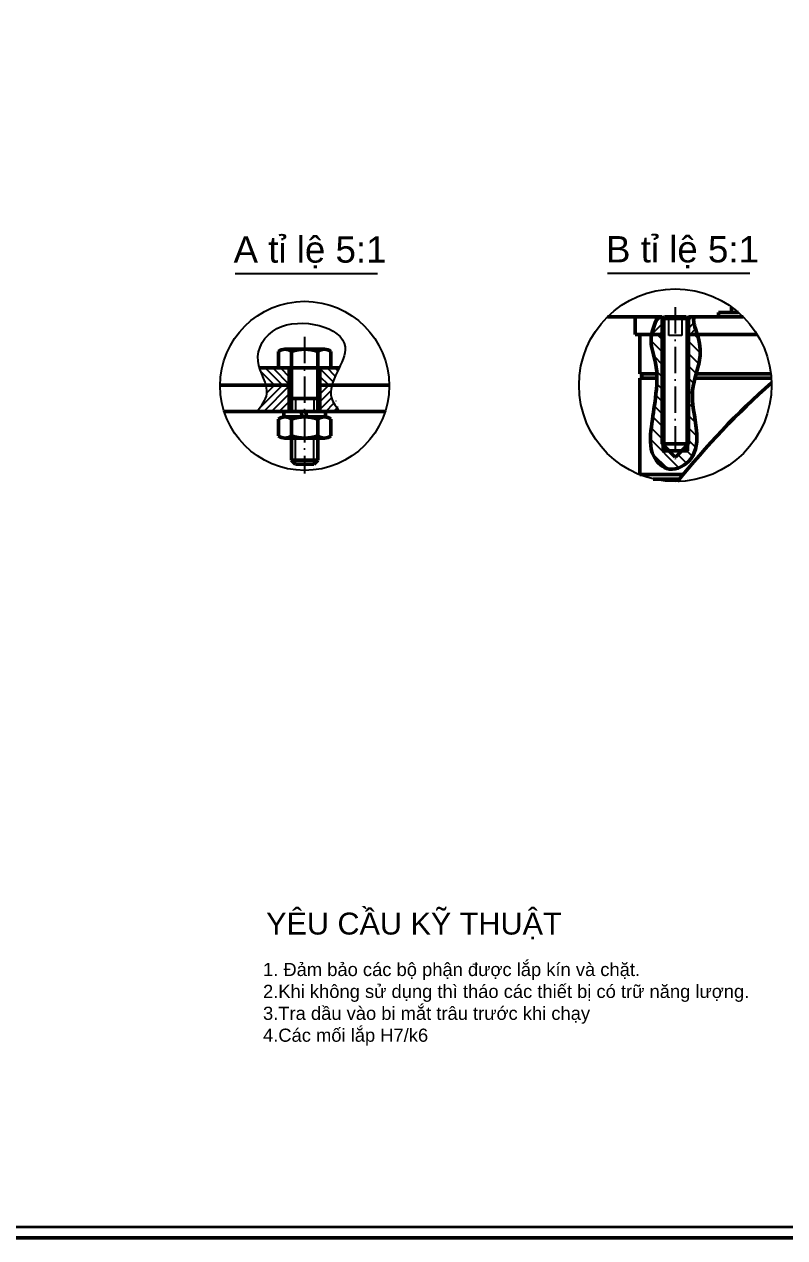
# Model space of a CAD drawing. Header units: inches. Extents: x -2446 to 6128, y -345 to 2058.
# Drawn here: x 705 to 1052, y 730 to 1284 of the extents above; entities that cross this region are included whole.
import ezdxf

# ---------------------------------------------------------------- set-up
doc = ezdxf.new("R2010")
doc.units = ezdxf.units.IN
doc.header["$MEASUREMENT"] = 0
doc.linetypes.add('ACAD_ISO02W100', pattern=[15, 12, -3])
doc.linetypes.add('ACAD_ISO10W100', pattern=[18, 12, -3, 0, -3])
doc.layers.get('0').update_dxf_attribs({"color": 1, "lineweight": 50})
for name, color, linetype, lineweight in [('1_NETDAM', 7, 'Continuous', 50), ('9_DUONGCHUTHICH', 152, 'Continuous', 25), ('KHUNG MANH', 2, 'Continuous', 35), ('Net Dam', 3, 'Continuous', 50), ('Net Dam 2', 60, 'Continuous', 50), ('Net Dam BL', 30, 'Continuous', 50), ('Net Duong Tam', 190, 'ACAD_ISO10W100', 25), ('Net Dut', 4, 'ACAD_ISO02W100', 25), ('Net Nhat', 2, 'Continuous', 25), ('Net Vat Lieu', 210, 'Continuous', 25), ('vua', 41, 'Continuous', 25)]:
    doc.layers.add(name, color=color, linetype=linetype, lineweight=lineweight)
doc.styles.add('khai', font='times.ttf', dxfattribs={"height": 3.5})
doc.styles.get("Standard").update_dxf_attribs({"font": 'arial.ttf'})

msp = doc.modelspace()

# ---------------------------------------------------------------- hatches: boundary and pattern name
at = {"layer": 'Net Vat Lieu'}
h = msp.add_hatch(dxfattribs=at)
h.set_pattern_fill('ANSI31', color=256, scale=20)
h.set_pattern_definition([(45, (6337.176965285879, -1222.515122501303), (-1.767766952966369, 1.767766952966369), [])])
edge = h.paths.add_edge_path()
edge.add_line((996.1214216052149, 1149.849562728617), (996.1214216052158, 1150.489562728617))
edge.add_line((996.1214216052158, 1150.489562728617), (993.9988535392267, 1150.489562728617))
edge.add_spline(control_points=[(993.9988535392267, 1150.489562728617), (992.9105097938673, 1147.825410200408), (991.8221660485078, 1145.161257672198), (991.3322224892672, 1142.485562728617)], knot_values=[0, 0, 0, 0, 2.074180050966493, 2.074180050966493, 2.074180050966493, 2.074180050966493], degree=3, periodic=0)
edge.add_line((991.3322224892672, 1142.485562728616), (996.1214216052149, 1142.485562728616))
edge.add_line((996.1214216052149, 1142.485562728616), (996.1214216052149, 1149.849562728617))
edge = h.paths.add_edge_path()
edge.add_spline(control_points=[(1012.177695894331, 1142.485562728617), (1012.016393673185, 1143.037868382916), (1011.156261763302, 1145.793349203517), (1010.010870218036, 1148.722538468009), (1010.757160801842, 1150.489562728617)], knot_values=[35.52065595183682, 35.52065595183682, 35.52065595183682, 35.52065595183682, 35.92663830476839, 37.52453683091163, 37.52453683091163, 37.52453683091163, 37.52453683091163], degree=3, periodic=0)
edge.add_line((1010.757160801842, 1150.489562728617), (1008.120616071211, 1150.489562728617))
edge.add_line((1008.120616071211, 1150.489562728617), (1008.121421605215, 1149.849562728617))
edge.add_line((1008.121421605215, 1149.849562728617), (1008.121421605215, 1142.485562728616))
edge.add_line((1008.121421605215, 1142.485562728616), (1012.177695894331, 1142.485562728616))
h = msp.add_hatch(dxfattribs=at)
h.set_pattern_fill('ANSI31', color=256, scale=32, angle=90)
h.set_pattern_definition([(135, (-612.4031617326355, -3389.000862040681), (-2.82842712474619, -2.82842712474619), [])])
edge = h.paths.add_edge_path()
edge.add_line((996.1214216052149, 1142.485562728616), (991.3322224892663, 1142.485562728616))
edge.add_spline(control_points=[(991.3322224892663, 1142.485562728617), (991.3002187604225, 1142.31078297322), (991.2707683253075, 1142.135953967877), (991.2440379682757, 1141.96107249552)], knot_values=[2.074180050966765, 2.074180050966765, 2.074180050966765, 2.074180050966765, 2.209668097848691, 2.209668097848691, 2.209668097848691, 2.209668097848691], degree=3, periodic=0)
edge.add_spline(control_points=[(991.2440379682757, 1141.96107249552), (991.1863973101636, 1141.583962562196), (991.1414048808592, 1141.206608659845), (991.1107330328505, 1140.828978530813)], knot_values=[2.209668097848691, 2.209668097848691, 2.209668097848691, 2.209668097848691, 2.501831056206613, 2.501831056206613, 2.501831056206613, 2.501831056206613], degree=3, periodic=0)
edge.add_spline(control_points=[(991.1107330328505, 1140.828978530813), (991.0809044873213, 1140.461731096159), (991.0646198784707, 1140.094222415358), (991.0634173758945, 1139.72642281898)], knot_values=[2.501831056206613, 2.501831056206613, 2.501831056206613, 2.501831056206613, 2.785961184363609, 2.785961184363609, 2.785961184363609, 2.785961184363609], degree=3, periodic=0)
edge.add_spline(control_points=[(991.0634173758945, 1139.72642281898), (991.0632110297674, 1139.663309422136), (991.0646128651506, 1139.291135034364), (991.0817237262054, 1138.918657638497), (991.1052652117369, 1138.60912258897)], knot_values=[2.785961184363609, 2.785961184363609, 2.785961184363609, 2.785961184363609, 2.834717131107748, 3.073431880115677, 3.073431880115677, 3.073431880115677, 3.073431880115677], degree=3, periodic=0)
edge.add_spline(control_points=[(991.1052652117369, 1138.60912258897), (991.1455174013845, 1138.079866969148), (991.2130541988972, 1137.549935985192), (991.3003792994487, 1137.019219333705)], knot_values=[3.073431880115677, 3.073431880115677, 3.073431880115677, 3.073431880115677, 3.481596069080434, 3.481596069080434, 3.481596069080434, 3.481596069080434], degree=3, periodic=0)
edge.add_spline(control_points=[(991.3003792994487, 1137.019219333705), (991.396961430155, 1136.432243256052), (991.5177496109782, 1135.844306110257), (991.6526019190906, 1135.255258664328)], knot_values=[3.481596069080434, 3.481596069080434, 3.481596069080434, 3.481596069080434, 3.933028323948781, 3.933028323948781, 3.933028323948781, 3.933028323948781], degree=3, periodic=0)
edge.add_spline(control_points=[(991.6526019190906, 1135.255258664328), (991.7804873827463, 1134.69664304408), (991.9210213277538, 1134.137028882631), (992.0655539017243, 1133.576288902863)], knot_values=[3.933028323948781, 3.933028323948781, 3.933028323948781, 3.933028323948781, 4.361138335792197, 4.361138335792197, 4.361138335792197, 4.361138335792197], degree=3, periodic=0)
edge.add_spline(control_points=[(992.0655539017243, 1133.576288902863), (992.3225984777973, 1132.579038480851), (992.5922903160517, 1131.578227208461), (992.8259733700152, 1130.573139142678)], knot_values=[4.361138335792197, 4.361138335792197, 4.361138335792197, 4.361138335792197, 5.122512422503687, 5.122512422503687, 5.122512422503687, 5.122512422503687], degree=3, periodic=0)
edge.add_spline(control_points=[(992.8259733700152, 1130.573139142678), (992.9089106349938, 1130.216419843501), (993.067481940755, 1129.493845754052), (993.1986002739404, 1128.768936973591), (993.258274718466, 1128.401931602233)], knot_values=[5.122512422503687, 5.122512422503687, 5.122512422503687, 5.122512422503687, 5.39273434620258, 5.66905119807497, 5.66905119807497, 5.66905119807497, 5.66905119807497], degree=3, periodic=0)
edge.add_spline(control_points=[(993.258274718466, 1128.401931602233), (993.3858916830322, 1127.617071150745), (993.4832517540635, 1126.82988311903), (993.5542802619966, 1126.041226484798)], knot_values=[5.66905119807497, 5.66905119807497, 5.66905119807497, 5.66905119807497, 6.259969440803451, 6.259969440803451, 6.259969440803451, 6.259969440803451], degree=3, periodic=0)
edge.add_spline(control_points=[(993.5542802619966, 1126.041226484798), (993.6009329094895, 1125.523224332975), (993.6362259358693, 1125.004588615719), (993.6612716029576, 1124.485562728621)], knot_values=[6.259969440803451, 6.259969440803451, 6.259969440803451, 6.259969440803451, 6.648093889390701, 6.648093889390701, 6.648093889390701, 6.648093889390701], degree=3, periodic=0)
edge.add_spline(control_points=[(993.6612716029576, 1124.485562728621), (993.6837096509944, 1124.020575002571), (993.6979230589195, 1123.555274122034), (993.704711595502, 1123.089835099931)], knot_values=[6.648093889390701, 6.648093889390701, 6.648093889390701, 6.648093889390701, 6.99580892492026, 6.99580892492026, 6.99580892492026, 6.99580892492026], degree=3, periodic=0)
edge.add_spline(control_points=[(993.704711595502, 1123.089835099931), (993.7076491049556, 1122.888432115537), (993.7091963572084, 1122.687003265065), (993.7094181520761, 1122.485562728618)], knot_values=[6.99580892492026, 6.99580892492026, 6.99580892492026, 6.99580892492026, 7.146270838401671, 7.146270838401671, 7.146270838401671, 7.146270838401671], degree=3, periodic=0)
edge.add_spline(control_points=[(993.7094181520761, 1122.485562728618), (993.710526509707, 1121.478920159423), (993.6785352773131, 1120.471985765729), (993.6215309259969, 1119.466529105172)], knot_values=[7.146270838401671, 7.146270838401671, 7.146270838401671, 7.146270838401671, 7.898162040762547, 7.898162040762547, 7.898162040762547, 7.898162040762547], degree=3, periodic=0)
edge.add_spline(control_points=[(993.6215309259969, 1119.466529105172), (993.5551683553795, 1118.296009888697), (993.4549058991342, 1117.127493420638), (993.3335022041056, 1115.963771668053)], knot_values=[7.898162040762547, 7.898162040762547, 7.898162040762547, 7.898162040762547, 8.77348878092588, 8.77348878092588, 8.77348878092588, 8.77348878092588], degree=3, periodic=0)
edge.add_spline(control_points=[(993.3335022041056, 1115.963771668053), (993.2505212182468, 1115.168352893761), (993.0650355877715, 1113.583962483523), (992.8563964852592, 1112.012067434651), (992.7483271447909, 1111.228568603971)], knot_values=[8.77348878092588, 8.77348878092588, 8.77348878092588, 8.77348878092588, 9.371785857713569, 9.968599179942284, 9.968599179942284, 9.968599179942284, 9.968599179942284], degree=3, periodic=0)
edge.add_spline(control_points=[(992.7483271447909, 1111.228568603971), (992.6507173806995, 1110.520901325746), (992.5499428961712, 1109.814435652463), (992.4473997790792, 1109.107960836903)], knot_values=[9.968599179942284, 9.968599179942284, 9.968599179942284, 9.968599179942284, 10.50764945393366, 10.50764945393366, 10.50764945393366, 10.50764945393366], degree=3, periodic=0)
edge.add_spline(control_points=[(992.4473997790792, 1109.107960836903), (992.0944227858608, 1106.67611203758), (991.7204893585431, 1104.244154911918), (991.3825414565008, 1101.762706953114)], knot_values=[10.50764945393366, 10.50764945393366, 10.50764945393366, 10.50764945393366, 12.36318447472789, 12.36318447472789, 12.36318447472789, 12.36318447472789], degree=3, periodic=0)
edge.add_spline(control_points=[(991.3825414565008, 1101.762706953114), (991.3123977613213, 1101.24766327871), (991.2150899406452, 1100.513988870964), (991.1219266461112, 1099.775135087104), (991.0950627613593, 1099.556745775185)], knot_values=[12.36318447472789, 12.36318447472789, 12.36318447472789, 12.36318447472789, 12.74831508836915, 12.90953738287422, 12.90953738287422, 12.90953738287422, 12.90953738287422], degree=3, periodic=0)
edge.add_spline(control_points=[(991.0950627613593, 1099.556745775185), (990.9995518841206, 1098.780292371143), (990.9119730383381, 1097.999259512842), (990.8443082354015, 1097.217634615518)], knot_values=[12.90953738287422, 12.90953738287422, 12.90953738287422, 12.90953738287422, 13.48274125569995, 13.48274125569995, 13.48274125569995, 13.48274125569995], degree=3, periodic=0)
edge.add_spline(control_points=[(990.8443082354015, 1097.217634615518), (990.7670945532864, 1096.325706556374), (990.7158120536369, 1095.433007570299), (990.7082650016255, 1094.545462622304)], knot_values=[13.48274125569995, 13.48274125569995, 13.48274125569995, 13.48274125569995, 14.13683584702318, 14.13683584702318, 14.13683584702318, 14.13683584702318], degree=3, periodic=0)
edge.add_spline(control_points=[(990.7082650016255, 1094.545462622304), (990.7041994394576, 1094.067346245633), (990.7128255861944, 1093.590725533337), (990.7369267022568, 1093.116526708456)], knot_values=[14.13683584702318, 14.13683584702318, 14.13683584702318, 14.13683584702318, 14.48919359150725, 14.48919359150725, 14.48919359150725, 14.48919359150725], degree=3, periodic=0)
edge.add_spline(control_points=[(990.7369267022568, 1093.116526708456), (990.7571070128124, 1092.719471255639), (990.78813685972, 1092.324113793623), (990.8316501446525, 1091.930998057864)], knot_values=[14.48919359150725, 14.48919359150725, 14.48919359150725, 14.48919359150725, 14.78422925260384, 14.78422925260384, 14.78422925260384, 14.78422925260384], degree=3, periodic=0)
edge.add_spline(control_points=[(990.8316501446525, 1091.930998057864), (990.866672657804, 1091.614591216887), (990.9097821269988, 1091.29963659938), (990.9618304789319, 1090.98641771246)], knot_values=[14.78422925260384, 14.78422925260384, 14.78422925260384, 14.78422925260384, 15.02169443909094, 15.02169443909094, 15.02169443909094, 15.02169443909094], degree=3, periodic=0)
edge.add_spline(control_points=[(990.9618304789319, 1090.98641771246), (991.0272868041375, 1090.592511727708), (991.1068806259891, 1090.201350927792), (991.2023064232826, 1089.813499207234)], knot_values=[15.02169443909094, 15.02169443909094, 15.02169443909094, 15.02169443909094, 15.32033210761514, 15.32033210761514, 15.32033210761514, 15.32033210761514], degree=3, periodic=0)
edge.add_spline(control_points=[(991.2023064232826, 1089.813499207234), (991.277433859168, 1089.508148808332), (991.3623742690097, 1089.204849442776), (991.4579545174975, 1088.90387627746)], knot_values=[15.32033210761514, 15.32033210761514, 15.32033210761514, 15.32033210761514, 15.55544549342076, 15.55544549342076, 15.55544549342076, 15.55544549342076], degree=3, periodic=0)
edge.add_spline(control_points=[(991.4579545174975, 1088.90387627746), (991.5632830801605, 1088.572206592513), (991.6815324916997, 1088.243361807713), (991.8138092955187, 1087.917710162405)], knot_values=[15.55544549342076, 15.55544549342076, 15.55544549342076, 15.55544549342076, 15.81453830162758, 15.81453830162758, 15.81453830162758, 15.81453830162758], degree=3, periodic=0)
edge.add_spline(control_points=[(991.8138092955187, 1087.917710162405), (991.9533600043078, 1087.57415092444), (992.1096410298378, 1087.231696314613), (992.2830784494472, 1086.893285712579), (992.2843198084065, 1086.8908654959)], knot_values=[15.81453830162758, 15.81453830162758, 15.81453830162758, 15.81453830162758, 16.087878630266, 16.08984773447879, 16.08984773447879, 16.08984773447879, 16.08984773447879], degree=3, periodic=0)
edge.add_spline(control_points=[(992.2843198084065, 1086.8908654959), (992.4370178390636, 1086.593157634602), (992.6029875946006, 1086.298596850443), (992.7812289777357, 1086.009252776194)], knot_values=[16.08984773447879, 16.08984773447879, 16.08984773447879, 16.08984773447879, 16.3320648090024, 16.3320648090024, 16.3320648090024, 16.3320648090024], degree=3, periodic=0)
edge.add_spline(control_points=[(992.7812289777357, 1086.009252776194), (992.9964339856151, 1085.659904646799), (993.2295281484867, 1085.318161256988), (993.4787512188504, 1084.987665318305)], knot_values=[16.3320648090024, 16.3320648090024, 16.3320648090024, 16.3320648090024, 16.62451276084604, 16.62451276084604, 16.62451276084604, 16.62451276084604], degree=3, periodic=0)
edge.add_spline(control_points=[(993.4787512188504, 1084.987665318305), (993.6852965080143, 1084.713764595057), (993.9029197383634, 1084.447589044896), (994.1306189394982, 1084.191212176885)], knot_values=[16.62451276084604, 16.62451276084604, 16.62451276084604, 16.62451276084604, 16.86688096010895, 16.86688096010895, 16.86688096010895, 16.86688096010895], degree=3, periodic=0)
edge.add_spline(control_points=[(994.1306189394982, 1084.191212176885), (994.3360780618868, 1083.959876423223), (994.549740978212, 1083.736518696784), (994.7708715717963, 1083.522662340574)], knot_values=[16.86688096010895, 16.86688096010895, 16.86688096010895, 16.86688096010895, 17.08557631462721, 17.08557631462721, 17.08557631462721, 17.08557631462721], degree=3, periodic=0)
edge.add_spline(control_points=[(994.7708715717963, 1083.522662340574), (994.954625212109, 1083.344953397996), (995.1435354089126, 1083.17380531104), (995.3371797776654, 1083.010092175567)], knot_values=[17.08557631462721, 17.08557631462721, 17.08557631462721, 17.08557631462721, 17.26730633606323, 17.26730633606323, 17.26730633606323, 17.26730633606323], degree=3, periodic=0)
edge.add_spline(control_points=[(995.3371797776654, 1083.010092175567), (995.4922611378652, 1082.878981439452), (995.6503788596392, 1082.752639267138), (995.811315986718, 1082.631514634755)], knot_values=[17.26730633606323, 17.26730633606323, 17.26730633606323, 17.26730633606323, 17.41284601323102, 17.41284601323102, 17.41284601323102, 17.41284601323102], degree=3, periodic=0)
edge.add_spline(control_points=[(995.811315986718, 1082.631514634755), (995.9454429625275, 1082.530567880375), (996.0815282296116, 1082.43324510404), (996.2194461988929, 1082.339806203736)], knot_values=[17.41284601323102, 17.41284601323102, 17.41284601323102, 17.41284601323102, 17.53414056541645, 17.53414056541645, 17.53414056541645, 17.53414056541645], degree=3, periodic=0)
edge.add_spline(control_points=[(996.2194461988929, 1082.339806203736), (996.3855997475412, 1082.227237805664), (996.5544132214573, 1082.120306340865), (996.725667027803, 1082.019466241665)], knot_values=[17.53414056541645, 17.53414056541645, 17.53414056541645, 17.53414056541645, 17.68026742895963, 17.68026742895963, 17.68026742895963, 17.68026742895963], degree=3, periodic=0)
edge.add_spline(control_points=[(996.725667027803, 1082.019466241665), (996.8671470002428, 1081.936157994333), (997.0102925256879, 1081.857007169227), (997.15497978654, 1081.782269998374)], knot_values=[17.68026742895963, 17.68026742895963, 17.68026742895963, 17.68026742895963, 17.80098897709925, 17.80098897709925, 17.80098897709925, 17.80098897709925], degree=3, periodic=0)
edge.add_spline(control_points=[(997.15497978654, 1081.782269998374), (997.3310072261402, 1081.691344282104), (997.5093166361085, 1081.606951352315), (997.6896850535459, 1081.529552615444)], knot_values=[17.80098897709925, 17.80098897709925, 17.80098897709925, 17.80098897709925, 17.94785957854899, 17.94785957854899, 17.94785957854899, 17.94785957854899], degree=3, periodic=0)
edge.add_spline(control_points=[(997.6896850535459, 1081.529552615444), (997.8371247075165, 1081.466284094578), (997.9859401939057, 1081.407689105744), (998.1360097276502, 1081.354019674782)], knot_values=[17.94785957854899, 17.94785957854899, 17.94785957854899, 17.94785957854899, 18.06791690878441, 18.06791690878441, 18.06791690878441, 18.06791690878441], degree=3, periodic=0)
edge.add_spline(control_points=[(998.1360097276502, 1081.354019674782), (998.3206447981675, 1081.287988556252), (998.5071781355318, 1081.229413315033), (998.695382931407, 1081.178763315435)], knot_values=[18.06791690878441, 18.06791690878441, 18.06791690878441, 18.06791690878441, 18.21562706074568, 18.21562706074568, 18.21562706074568, 18.21562706074568], degree=3, periodic=0)
edge.add_spline(control_points=[(998.695382931407, 1081.178763315435), (998.8474440168084, 1081.137840373603), (999.0005962168943, 1081.102090965822), (999.1547199068664, 1081.071762647412)], knot_values=[18.21562706074568, 18.21562706074568, 18.21562706074568, 18.21562706074568, 18.33497027900797, 18.33497027900797, 18.33497027900797, 18.33497027900797], degree=3, periodic=0)
edge.add_spline(control_points=[(999.1547199068664, 1081.071762647412), (999.2065443002502, 1081.061564690796), (999.3786868571369, 1081.029793939147), (999.551986251462, 1081.004860779212), (999.673479176824, 1080.990699963135)], knot_values=[18.33497027900797, 18.33497027900797, 18.33497027900797, 18.33497027900797, 18.37509967048625, 18.46798419595023, 18.46798419595023, 18.46798419595023, 18.46798419595023], degree=3, periodic=0)
edge.add_spline(control_points=[(999.673479176824, 1080.990699963135), (999.8489352343695, 1080.970249381728), (1000.02538566504, 1080.956577433151), (1000.202567417006, 1080.949430955045)], knot_values=[18.46798419595023, 18.46798419595023, 18.46798419595023, 18.46798419595023, 18.6021249502077, 18.6021249502077, 18.6021249502077, 18.6021249502077], degree=3, periodic=0)
edge.add_spline(control_points=[(1000.202567417006, 1080.949430955045), (1000.360421301469, 1080.943064050344), (1000.518855657273, 1080.941876604556), (1000.677684468478, 1080.945689595029)], knot_values=[18.6021249502077, 18.6021249502077, 18.6021249502077, 18.6021249502077, 18.72163296324653, 18.72163296324653, 18.72163296324653, 18.72163296324653], degree=3, periodic=0)
edge.add_spline(control_points=[(1000.677684468478, 1080.945689595029), (1000.873784881708, 1080.950397361848), (1001.070486602067, 1080.962727785051), (1001.267439524935, 1080.982343922245)], knot_values=[18.72163296324653, 18.72163296324653, 18.72163296324653, 18.72163296324653, 18.86918535354302, 18.86918535354302, 18.86918535354302, 18.86918535354302], degree=3, periodic=0)
edge.add_spline(control_points=[(1001.267439524935, 1080.982343922245), (1001.427831434444, 1080.99831865192), (1001.588389939745, 1081.019125217465), (1001.748925955471, 1081.0445816422)], knot_values=[18.86918535354302, 18.86918535354302, 18.86918535354302, 18.86918535354302, 18.98934711244282, 18.98934711244282, 18.98934711244282, 18.98934711244282], degree=3, periodic=0)
edge.add_spline(control_points=[(1001.748925955471, 1081.0445816422), (1001.945061324886, 1081.075683107169), (1002.141163124547, 1081.11372532653), (1002.336886521923, 1081.158376431771)], knot_values=[18.98934711244282, 18.98934711244282, 18.98934711244282, 18.98934711244282, 19.13615510979205, 19.13615510979205, 19.13615510979205, 19.13615510979205], degree=3, periodic=0)
edge.add_spline(control_points=[(1002.336886521923, 1081.158376431771), (1002.577168480228, 1081.213192846935), (1002.816880129059, 1081.277969852628), (1003.055383434909, 1081.352093402293)], knot_values=[19.13615510979205, 19.13615510979205, 19.13615510979205, 19.13615510979205, 19.31638554504378, 19.31638554504378, 19.31638554504378, 19.31638554504378], degree=3, periodic=0)
edge.add_spline(control_points=[(1003.055383434909, 1081.352093402293), (1003.250658839474, 1081.412782314326), (1003.445124222606, 1081.479736749521), (1003.63842939497, 1081.552619683954)], knot_values=[19.31638554504378, 19.31638554504378, 19.31638554504378, 19.31638554504378, 19.46394983574933, 19.46394983574933, 19.46394983574933, 19.46394983574933], degree=3, periodic=0)
edge.add_spline(control_points=[(1003.63842939497, 1081.552619683954), (1004.146254017154, 1081.744087652397), (1004.646071498815, 1081.976470881933), (1005.131532716761, 1082.243658945453)], knot_values=[19.46394983574933, 19.46394983574933, 19.46394983574933, 19.46394983574933, 19.85161033783836, 19.85161033783836, 19.85161033783836, 19.85161033783836], degree=3, periodic=0)
edge.add_spline(control_points=[(1005.131532716761, 1082.243658945453), (1005.405931987561, 1082.394682769986), (1005.675744580375, 1082.556826379514), (1005.939823929388, 1082.728986313509)], knot_values=[19.85161033783836, 19.85161033783836, 19.85161033783836, 19.85161033783836, 20.07072930174092, 20.07072930174092, 20.07072930174092, 20.07072930174092], degree=3, periodic=0)
edge.add_spline(control_points=[(1005.939823929388, 1082.728986313509), (1006.231500044237, 1082.919137269531), (1006.516182036149, 1083.121507382304), (1006.792325012618, 1083.334609839749)], knot_values=[20.07072930174092, 20.07072930174092, 20.07072930174092, 20.07072930174092, 20.31274659055907, 20.31274659055907, 20.31274659055907, 20.31274659055907], degree=3, periodic=0)
edge.add_spline(control_points=[(1006.792325012618, 1083.334609839749), (1007.126864543487, 1083.592777536253), (1007.448871661811, 1083.866696717449), (1007.755599494513, 1084.153723779303)], knot_values=[20.31274659055907, 20.31274659055907, 20.31274659055907, 20.31274659055907, 20.60594380056601, 20.60594380056601, 20.60594380056601, 20.60594380056601], degree=3, periodic=0)
edge.add_spline(control_points=[(1007.755599494513, 1084.153723779303), (1008.008107429288, 1084.390013424016), (1008.250260444319, 1084.635186406312), (1008.480526026759, 1084.887767828357)], knot_values=[20.60594380056601, 20.60594380056601, 20.60594380056601, 20.60594380056601, 20.84731290400912, 20.84731290400912, 20.84731290400912, 20.84731290400912], degree=3, periodic=0)
edge.add_spline(control_points=[(1008.480526026759, 1084.887767828357), (1008.720045198692, 1085.150499637482), (1008.954980968599, 1085.431136358462), (1009.174244849703, 1085.718601748418), (1009.181951843164, 1085.728739896228)], knot_values=[20.84731290400912, 20.84731290400912, 20.84731290400912, 20.84731290400912, 21.09838180963452, 21.10755211050325, 21.10755211050325, 21.10755211050325, 21.10755211050325], degree=3, periodic=0)
edge.add_spline(control_points=[(1009.181951843164, 1085.728739896228), (1009.350522221494, 1085.950485434283), (1009.509801948414, 1086.176274209175), (1009.660207622043, 1086.405816360913)], knot_values=[21.10755211050325, 21.10755211050325, 21.10755211050325, 21.10755211050325, 21.30812852134681, 21.30812852134681, 21.30812852134681, 21.30812852134681], degree=3, periodic=0)
edge.add_spline(control_points=[(1009.660207622043, 1086.405816360913), (1009.769734489569, 1086.57297117787), (1009.874555541244, 1086.742116370553), (1009.974831651361, 1086.913140006096)], knot_values=[21.30812852134681, 21.30812852134681, 21.30812852134681, 21.30812852134681, 21.45419020538445, 21.45419020538445, 21.45419020538445, 21.45419020538445], degree=3, periodic=0)
edge.add_spline(control_points=[(1009.974831651361, 1086.913140006096), (1010.139381430829, 1087.193784134391), (1010.291692716978, 1087.47948648183), (1010.432476373161, 1087.769752445016)], knot_values=[21.45419020538445, 21.45419020538445, 21.45419020538445, 21.45419020538445, 21.69387259702505, 21.69387259702505, 21.69387259702505, 21.69387259702505], degree=3, periodic=0)
edge.add_spline(control_points=[(1010.432476373161, 1087.769752445016), (1010.562686787947, 1088.038218632704), (1010.683036065733, 1088.310588696577), (1010.794086634055, 1088.586471311678)], knot_values=[21.69387259702505, 21.69387259702505, 21.69387259702505, 21.69387259702505, 21.9155541790942, 21.9155541790942, 21.9155541790942, 21.9155541790942], degree=3, periodic=0)
edge.add_spline(control_points=[(1010.794086634055, 1088.586471311678), (1010.913627120042, 1088.883445405398), (1011.022392758291, 1089.184489655821), (1011.121085083685, 1089.4891159501)], knot_values=[21.9155541790942, 21.9155541790942, 21.9155541790942, 21.9155541790942, 22.15418352116143, 22.15418352116143, 22.15418352116143, 22.15418352116143], degree=3, periodic=0)
edge.add_spline(control_points=[(1011.121085083685, 1089.4891159501), (1011.242892838814, 1089.86509093003), (1011.349355998696, 1090.246522408125), (1011.4417935, 1090.632492696683)], knot_values=[22.15418352116143, 22.15418352116143, 22.15418352116143, 22.15418352116143, 22.44870393446663, 22.44870393446663, 22.44870393446663, 22.44870393446663], degree=3, periodic=0)
edge.add_spline(control_points=[(1011.4417935, 1090.632492696683), (1011.517507911634, 1090.948636176265), (1011.583812445728, 1091.267824764238), (1011.641431896976, 1091.589554164078)], knot_values=[22.44870393446663, 22.44870393446663, 22.44870393446663, 22.44870393446663, 22.68994195467289, 22.68994195467289, 22.68994195467289, 22.68994195467289], degree=3, periodic=0)
edge.add_spline(control_points=[(1011.641431896976, 1091.589554164078), (1011.710880207763, 1091.977332299155), (1011.767711431389, 1092.368801549832), (1011.813194658706, 1092.763078910054)], knot_values=[22.68994195467289, 22.68994195467289, 22.68994195467289, 22.68994195467289, 22.98070440793832, 22.98070440793832, 22.98070440793832, 22.98070440793832], degree=3, periodic=0)
edge.add_spline(control_points=[(1011.813194658706, 1092.763078910054), (1011.869603812106, 1093.252069102862), (1011.908558128264, 1093.745378568758), (1011.93247856732, 1094.241322855865)], knot_values=[22.98070440793832, 22.98070440793832, 22.98070440793832, 22.98070440793832, 23.34131346751951, 23.34131346751951, 23.34131346751951, 23.34131346751951], degree=3, periodic=0)
edge.add_spline(control_points=[(1011.93247856732, 1094.241322855865), (1011.961224110092, 1094.83730638631), (1011.96825895773, 1095.437094909948), (1011.957784488052, 1096.037765198659)], knot_values=[23.34131346751951, 23.34131346751951, 23.34131346751951, 23.34131346751951, 23.77466266827922, 23.77466266827922, 23.77466266827922, 23.77466266827922], degree=3, periodic=0)
edge.add_spline(control_points=[(1011.957784488052, 1096.037765198659), (1011.94261921234, 1096.907435055003), (1011.886174533177, 1097.855841973714), (1011.801364810849, 1098.795931391047), (1011.794309248001, 1098.872091850685)], knot_values=[23.77466266827922, 23.77466266827922, 23.77466266827922, 23.77466266827922, 24.40207964603665, 24.45743278500386, 24.45743278500386, 24.45743278500386, 24.45743278500386], degree=3, periodic=0)
edge.add_spline(control_points=[(1011.794309248001, 1098.872091850685), (1011.713474344951, 1099.744654891048), (1011.609023196, 1100.610140496536), (1011.490749762223, 1101.469674219983)], knot_values=[24.45743278500386, 24.45743278500386, 24.45743278500386, 24.45743278500386, 25.09160835932198, 25.09160835932198, 25.09160835932198, 25.09160835932198], degree=3, periodic=0)
edge.add_spline(control_points=[(1011.490749762223, 1101.469674219983), (1011.145822953566, 1103.976375976177), (1010.68333621267, 1106.432456372878), (1010.346217557808, 1108.865833462654)], knot_values=[25.09160835932198, 25.09160835932198, 25.09160835932198, 25.09160835932198, 26.94108672475766, 26.94108672475766, 26.94108672475766, 26.94108672475766], degree=3, periodic=0)
edge.add_spline(control_points=[(1010.346217557808, 1108.865833462654), (1010.175867765572, 1110.095445872706), (1010.037529371356, 1111.319261236496), (1009.962546350422, 1112.540881702331)], knot_values=[26.94108672475766, 26.94108672475766, 26.94108672475766, 26.94108672475766, 27.87564863865696, 27.87564863865696, 27.87564863865696, 27.87564863865696], degree=3, periodic=0)
edge.add_spline(control_points=[(1009.962546350422, 1112.540881702331), (1009.908569640669, 1113.420268161965), (1009.887422894646, 1114.298517252872), (1009.910797996387, 1115.17697264317)], knot_values=[27.87564863865696, 27.87564863865696, 27.87564863865696, 27.87564863865696, 28.54839530241876, 28.54839530241876, 28.54839530241876, 28.54839530241876], degree=3, periodic=0)
edge.add_spline(control_points=[(1009.910797996387, 1115.17697264317), (1009.926298660338, 1115.759500238235), (1009.96349832518, 1116.377347299981), (1010.026549253546, 1116.99573701377), (1010.030227224117, 1117.030998424165)], knot_values=[28.54839530241876, 28.54839530241876, 28.54839530241876, 28.54839530241876, 28.99451186161704, 29.02148686049005, 29.02148686049005, 29.02148686049005, 29.02148686049005], degree=3, periodic=0)
edge.add_spline(control_points=[(1010.030227224117, 1117.030998424165), (1010.108036195924, 1117.776967983819), (1010.222946053163, 1118.523707363377), (1010.364087756729, 1119.270798505691)], knot_values=[29.02148686049005, 29.02148686049005, 29.02148686049005, 29.02148686049005, 29.59215399506295, 29.59215399506295, 29.59215399506295, 29.59215399506295], degree=3, periodic=0)
edge.add_spline(control_points=[(1010.364087756729, 1119.270798505691), (1010.523949435085, 1120.116978202255), (1010.717462803934, 1120.963609159903), (1010.928835097622, 1121.810083939607)], knot_values=[29.59215399506295, 29.59215399506295, 29.59215399506295, 29.59215399506295, 30.23851012943725, 30.23851012943725, 30.23851012943725, 30.23851012943725], degree=3, periodic=0)
edge.add_spline(control_points=[(1010.928835097622, 1121.810083939607), (1010.985063166242, 1122.035258399173), (1011.042554997529, 1122.260421807016), (1011.101013306131, 1122.485562728616)], knot_values=[30.23851012943725, 30.23851012943725, 30.23851012943725, 30.23851012943725, 30.4104501526175, 30.4104501526175, 30.4104501526175, 30.4104501526175], degree=3, periodic=0)
edge.add_spline(control_points=[(1011.101013306131, 1122.485562728616), (1011.22842418134, 1122.976261186234), (1011.360426108127, 1123.466852827584), (1011.493941188171, 1123.957219267095)], knot_values=[30.4104501526175, 30.4104501526175, 30.4104501526175, 30.4104501526175, 30.7851963497001, 30.7851963497001, 30.7851963497001, 30.7851963497001], degree=3, periodic=0)
edge.add_spline(control_points=[(1011.493941188171, 1123.957219267095), (1011.541901370416, 1124.133364641817), (1011.59005679946, 1124.309480958056), (1011.638264814134, 1124.485562728619)], knot_values=[30.7851963497001, 30.7851963497001, 30.7851963497001, 30.7851963497001, 30.91980957767014, 30.91980957767014, 30.91980957767014, 30.91980957767014], degree=3, periodic=0)
edge.add_spline(control_points=[(1011.638264814134, 1124.485562728619), (1011.930263983545, 1125.552101790631), (1012.224192417667, 1126.617373438805), (1012.488347661802, 1127.680158297847)], knot_values=[30.91980957767014, 30.91980957767014, 30.91980957767014, 30.91980957767014, 31.73517090346546, 31.73517090346546, 31.73517090346546, 31.73517090346546], degree=3, periodic=0)
edge.add_spline(control_points=[(1012.488347661802, 1127.680158297847), (1012.649546801073, 1128.328716326924), (1012.799658473555, 1128.976348281504), (1012.931478187712, 1129.622777054372)], knot_values=[31.73517090346546, 31.73517090346546, 31.73517090346546, 31.73517090346546, 32.23274021859464, 32.23274021859464, 32.23274021859464, 32.23274021859464], degree=3, periodic=0)
edge.add_spline(control_points=[(1012.931478187712, 1129.622777054372), (1013.069995966364, 1130.302052367982), (1013.188315645447, 1130.979999120505), (1013.278077753991, 1131.656295780613)], knot_values=[32.23274021859464, 32.23274021859464, 32.23274021859464, 32.23274021859464, 32.75559218119757, 32.75559218119757, 32.75559218119757, 32.75559218119757], degree=3, periodic=0)
edge.add_spline(control_points=[(1013.278077753991, 1131.656295780613), (1013.335511565208, 1132.089020627787), (1013.39009483918, 1132.604575425612), (1013.4249123733, 1133.119048369362), (1013.430038339699, 1133.202355027202)], knot_values=[32.75559218119757, 32.75559218119757, 32.75559218119757, 32.75559218119757, 33.09013624885006, 33.15479616152914, 33.15479616152914, 33.15479616152914, 33.15479616152914], degree=3, periodic=0)
edge.add_spline(control_points=[(1013.430038339699, 1133.202355027202), (1013.452987584972, 1133.575323707579), (1013.465644150267, 1133.947819097174), (1013.468461240691, 1134.320269235485)], knot_values=[33.15479616152914, 33.15479616152914, 33.15479616152914, 33.15479616152914, 33.4442822954163, 33.4442822954163, 33.4442822954163, 33.4442822954163], degree=3, periodic=0)
edge.add_spline(control_points=[(1013.468461240691, 1134.320269235485), (1013.473163786038, 1134.94199711823), (1013.450448296131, 1135.563598906712), (1013.402422871944, 1136.187065643104)], knot_values=[33.4442822954163, 33.4442822954163, 33.4442822954163, 33.4442822954163, 33.92751906348937, 33.92751906348937, 33.92751906348937, 33.92751906348937], degree=3, periodic=0)
edge.add_spline(control_points=[(1013.402422871944, 1136.187065643104), (1013.358787516653, 1136.753540442949), (1013.294257966946, 1137.321554819459), (1013.210415446576, 1137.892602194066)], knot_values=[33.92751906348937, 33.92751906348937, 33.92751906348937, 33.92751906348937, 34.3665825058424, 34.3665825058424, 34.3665825058424, 34.3665825058424], degree=3, periodic=0)
edge.add_spline(control_points=[(1013.210415446576, 1137.892602194066), (1013.118724373776, 1138.517105681864), (1013.003935292371, 1139.145236587596), (1012.868116349896, 1139.778948218531)], knot_values=[34.3665825058424, 34.3665825058424, 34.3665825058424, 34.3665825058424, 34.84674696032975, 34.84674696032975, 34.84674696032975, 34.84674696032975], degree=3, periodic=0)
edge.add_spline(control_points=[(1012.868116349896, 1139.778948218531), (1012.703988595912, 1140.544744688185), (1012.509150845408, 1141.318690714844), (1012.287252709261, 1142.104233253494)], knot_values=[34.84674696032975, 34.84674696032975, 34.84674696032975, 34.84674696032975, 35.42699233716969, 35.42699233716969, 35.42699233716969, 35.42699233716969], degree=3, periodic=0)
edge.add_spline(control_points=[(1012.287252709261, 1142.104233253494), (1012.251433756885, 1142.231036079645), (1012.214909701722, 1142.358141071962), (1012.17769589433, 1142.485562728615)], knot_values=[35.42699233716969, 35.42699233716969, 35.42699233716969, 35.42699233716969, 35.52065595183667, 35.52065595183667, 35.52065595183667, 35.52065595183667], degree=3, periodic=0)
edge.add_line((1012.17769589433, 1142.485562728616), (1008.121421605215, 1142.485562728616))
edge.add_line((1008.121421605215, 1142.485562728616), (1008.121421605215, 1092.489562728617))
edge.add_line((1008.121421605215, 1092.489562728617), (1008.121421605215, 1089.289562728617))
edge.add_line((1008.121421605215, 1089.289562728617), (1004.932088271882, 1089.289562728617))
edge.add_line((1004.932088271881, 1089.289562728617), (1002.121421605214, 1086.469495838985))
edge.add_line((1002.121421605215, 1086.469495838985), (999.3107549385479, 1089.289562728617))
edge.add_line((999.3107549385477, 1089.289562728617), (996.1214216052147, 1089.289562728617))
edge.add_line((996.1214216052149, 1089.289562728617), (996.1214216052149, 1092.489562728617))
edge.add_line((996.1214216052149, 1092.489562728617), (996.1214216052149, 1142.485562728616))
h.paths.add_polyline_path([(1008.121421605215, 1092.489562728617), (1007.001421605214, 1091.365816909219), (1007.001421605215, 1089.289562728617), (1008.121421605215, 1089.289562728617)], flags=17)
h = msp.add_hatch(dxfattribs=at)
h.set_pattern_fill('ANSI31', color=256, scale=20, angle=90)
h.set_pattern_definition([(135, (-1183.865755413321, -4316.552082000767), (-1.767766952966369, -1.767766952966369), [])])
edge = h.paths.add_edge_path()
edge.add_line((825.7284495377298, 1119.320248584247), (825.7284495377298, 1127.224577126758))
edge.add_line((825.7284495377298, 1127.224577126758), (812.1701485837139, 1127.229851564254))
edge.add_spline(control_points=[(812.1701485836493, 1127.229851564444), (813.0441161408544, 1124.519450211943), (814.4166416950357, 1121.870492795427), (815.1079650707998, 1119.320248584248)], knot_values=[3.397409903270314, 3.397409903270314, 3.397409903270314, 3.397409903270314, 5.42835519047392, 5.42835519047392, 5.42835519047392, 5.42835519047392], degree=3, periodic=0)
edge.add_line((815.1079650708016, 1119.320248584247), (825.7284495377307, 1119.320248584247))
edge = h.paths.add_edge_path()
edge.add_line((839.728449537728, 1119.320248584245), (845.1410729698209, 1119.320248584245))
edge.add_spline(control_points=[(845.1410729698218, 1119.320248584245), (845.8612255963199, 1121.904867409663), (847.2233727149342, 1124.587700059742), (848.4834613031489, 1127.215724993448)], knot_values=[21.1030527346485, 21.1030527346485, 21.1030527346485, 21.1030527346485, 23.06315937535213, 23.06315937535213, 23.06315937535213, 23.06315937535213], degree=3, periodic=0)
edge.add_line((848.483461303158, 1127.215724993465), (839.7284495377289, 1127.219130859915))
edge.add_line((839.728449537728, 1127.219130859915), (839.728449537728, 1119.320248584245))
h = msp.add_hatch(dxfattribs=at)
h.set_pattern_fill('ANSI31', color=256, scale=20)
h.set_pattern_definition([(45, (-1183.865755413321, -4316.552082000767), (-1.767766952966369, 1.767766952966369), [])])
edge = h.paths.add_edge_path()
edge.add_line((825.7284495377298, 1113.317248584247), (825.7284495377298, 1119.320248584247))
edge.add_line((825.7284495377298, 1119.320248584247), (815.1079650708007, 1119.320248584247))
edge.add_spline(control_points=[(815.1079650707998, 1119.320248584248), (815.473434058762, 1117.972058715961), (816.027481013205, 1113.793250146425), (812.9300278092633, 1109.945808046478), (810.8114430259411, 1107.314248584246)], knot_values=[0, 0, 0, 0, 1.073661827071302, 3.397409903270314, 3.397409903270314, 3.397409903270314, 3.397409903270314], degree=3, periodic=0)
edge.add_line((810.8114430259411, 1107.314248584246), (823.9118831718988, 1107.314248584246))
edge.add_line((823.9118831718988, 1107.314248584246), (825.7284495377298, 1107.314248584246))
edge.add_line((825.7284495377298, 1107.314248584246), (825.7284495377298, 1113.317248584247))
edge = h.paths.add_edge_path()
edge.add_spline(control_points=[(848.5578251001261, 1107.314248584248), (847.3614178621756, 1109.421540545415), (844.2092566173615, 1113.043774259703), (844.5761186467389, 1117.292634540761), (845.1410729698218, 1119.320248584244)], knot_values=[23.06315937535213, 23.06315937535213, 23.06315937535213, 23.06315937535219, 24.84670037701834, 26.38438930519991, 26.38438930519991, 26.38438930519991, 26.38438930519991], degree=3, periodic=0)
edge.add_line((845.1410729698218, 1119.320248584245), (839.7284495377289, 1119.320248584245))
edge.add_line((839.728449537728, 1119.320248584245), (839.728449537728, 1113.317248584247))
edge.add_line((839.728449537728, 1113.317248584247), (839.728449537728, 1107.314248584246))
edge.add_line((839.728449537728, 1107.314248584246), (842.2284495377289, 1107.314248584246))
edge.add_line((842.2284495377298, 1107.314248584246), (848.5578251001275, 1107.314248584246))

# ---------------------------------------------------------------- linework, layer by layer
for p, q in [((996.1214216052158, 1150.489562728617), (971.0654422168682, 1150.489562728617)), ((983.8410432184146, 1142.485562728616), (983.8410432184146, 1150.489562728617)), ((996.1214216052158, 1150.489562728617), (996.1214216052158, 1149.849562728617)), ((1033.177400993563, 1150.489562728617), (1008.120616071211, 1150.489562728617)), ((1008.120616071211, 1150.489562728617), (1008.121421605215, 1149.849562728617)), ((991.3322224892663, 1142.485562728616), (983.8410432184146, 1142.485562728616)), ((1039.529552012822, 1142.485562728617), (1012.17769589433, 1142.485562728616)), ((794.1180835094001, 1119.320248584247), (825.7284495377298, 1119.320248584247)), ((839.728449537728, 1119.320248584245), (871.3388155660596, 1119.320248584246)), ((795.939169864856, 1107.314248584246), (823.9118831718988, 1107.314248584246)), ((842.2284495377298, 1107.314248584249), (869.5177292106036, 1107.314248584248))]:
    msp.add_line(p, q)
msp.add_lwpolyline([(116.1306294731821, 730.009254825387), (1305.130629473184, 730.009254825387), (1305.130629473184, 1571.009254825388), (116.1306294731821, 1571.009254825388)], close=True)
at = {"layer": '1_NETDAM'}
for p, q in [((991.3322224892663, 1142.485562728616), (996.1214216052149, 1142.485562728616)), ((1012.17769589433, 1142.485562728616), (1008.121421605215, 1142.485562728616)), ((812.1701485837111, 1127.229851564254), (848.4872495990912, 1127.215723519746))]:
    msp.add_line(p, q, dxfattribs=at)
at = {"layer": '9_DUONGCHUTHICH'}
for p, q in [((800.9696439196377, 1170.361691683175), (866.0092210324801, 1170.361691683175)), ((971.1780183462943, 1170.495246487328), (1036.217595459137, 1170.495246487328))]:
    msp.add_line(p, q, dxfattribs=at)
at = {"layer": 'KHUNG MANH'}
msp.add_lwpolyline([(121.1306294731821, 735.009254825387), (1300.130629473184, 735.009254825387), (1300.130629473184, 1566.009254825388), (121.1306294731821, 1566.009254825388)], close=True, dxfattribs=at)
at = {"layer": 'Net Dam'}
msp.add_arc((1284.131043217159, 850.3395627286163), 360, 131.3896384119889, 141.3195342564975, dxfattribs=at)
at = {"layer": 'Net Dam 2'}
for p, q in [((1027.867043218415, 1155.001657857842), (1027.867043218414, 1152.489562728617)), ((1031.031568598823, 1152.489562728616), (1021.867043218414, 1152.489562728617)), ((1021.867043218414, 1152.489562728617), (1021.867043218414, 1150.489562728617)), ((985.8670432184144, 1142.485562728617), (985.8670432184135, 1124.485562728618)), ((985.8670432184144, 1124.485562728617), (993.6612716029595, 1124.485562728618)), ((985.8670432184135, 1122.485562728617), (985.8670432184144, 1078.485562728616)), ((985.8670432184144, 1122.485562728617), (993.7094181520761, 1122.485562728617)), ((986.8670432184135, 1124.485562728617), (986.8670432184135, 1122.485562728617)), ((1011.101013306131, 1122.485562728617), (1046.007419216839, 1122.485562728617)), ((1011.638264814135, 1124.485562728617), (1045.81718261003, 1124.485562728617)), ((985.8670432184144, 1078.485562728617), (1005.654109371642, 1078.485562728617)), ((986.8670432184135, 1078.485562728616), (986.8670432184135, 1078.049145618219)), ((992.0621130976833, 1076.485562728617), (1004.027514706717, 1076.485562728617))]:
    msp.add_line(p, q, dxfattribs=at)
msp.add_open_spline([(993.9988535392267, 1150.489562728617), (992.5114481145783, 1146.848548628574), (989.6818245757049, 1139.921923895248), (994.3714772071826, 1127.699150408304), (993.3761561336878, 1114.263214283355), (991.0270935945782, 1100.456279932922), (989.8891733909995, 1087.784240108575), (999.4687324698625, 1078.538438554604), (1011.730975065462, 1085.431793534499), (1012.582352237979, 1100.689846657611), (1007.7823070237, 1116.230258997346), (1014.734075593768, 1131.40798120576), (1012.545514361832, 1142.240517148743), (1010.010870218036, 1148.722538468009), (1010.757160801842, 1150.489562728617)], degree=3, knots=[0, 0, 0, 0, 2.834717131107748, 5.39273434620258, 9.371785857713569, 12.74831508836915, 16.087878630266, 18.37509967048625, 21.09838180963452, 24.40207964603665, 28.99451186161704, 33.09013624885006, 35.92663830476839, 37.52453683091163, 37.52453683091163, 37.52453683091163, 37.52453683091163], dxfattribs=at)
at = {"layer": 'Net Dam BL'}
for p, q in [((997.2414216052148, 1150.489562728617), (996.1214216052149, 1149.849562728617)), ((996.1214216052149, 1149.849562728617), (1008.121421605215, 1149.849562728617)), ((996.1214216052149, 1149.849562728617), (996.1214216052149, 1092.489562728617)), ((997.2414216052148, 1150.489562728617), (1007.001421605215, 1150.489562728617)), ((1007.001421605215, 1150.489562728617), (1008.121421605215, 1149.849562728617)), ((1008.121421605215, 1092.489562728617), (1008.121421605215, 1149.849562728617)), ((823.7284495377298, 1135.720248584246), (841.7284495377298, 1135.720248584247)), ((820.7284495377298, 1127.320248584247), (844.7284495377298, 1127.320248584247)), ((825.7284495377298, 1127.320248584247), (825.7284495377298, 1113.317248584247)), ((826.7284495377298, 1127.320248584247), (826.728449537728, 1113.317248584247)), ((838.7284495377298, 1113.317248584247), (838.728449537728, 1127.320248584247)), ((839.728449537728, 1113.317248584247), (839.728449537728, 1127.320248584247)), ((825.7284495377298, 1113.317248584247), (825.7284495377298, 1107.314248584246)), ((839.728449537728, 1113.317248584246), (825.7284495377298, 1113.317248584246)), ((826.728449537728, 1113.317248584247), (826.728449537728, 1107.314248584246)), ((838.728449537728, 1107.314248584246), (838.728449537728, 1113.317248584247)), ((839.728449537728, 1107.314248584246), (839.728449537728, 1113.317248584247)), ((823.2284495377298, 1107.314248584246), (842.2284495377298, 1107.314248584246)), ((996.1214216052149, 1092.489562728617), (1008.121421605215, 1092.489562728617)), ((1002.101421605214, 1086.489562728617), (996.1214216052149, 1092.489562728617)), ((1002.141421605215, 1086.489562728617), (1008.121421605215, 1092.489562728617)), ((996.1214216052149, 1089.289562728617), (1008.121421605215, 1089.289562728617)), ((997.2414216052148, 1091.365816909218), (997.2414216052148, 1089.289562728616)), ((1002.101421605214, 1086.489562728617), (1002.141421605215, 1086.489562728617)), ((1007.001421605214, 1091.36581690922), (1007.001421605215, 1089.289562728617))]:
    msp.add_line(p, q, dxfattribs=at)
at = {"layer": 'Net Dam BL', "ltscale": 0.5}
for p, q in [((820.7284495377298, 1134.690811332724), (820.7284495377298, 1127.320248584247)), ((826.7284495377298, 1134.690811332724), (826.7284495377298, 1127.320248584247)), ((838.7284495377298, 1134.690811332724), (838.7284495377298, 1127.320248584247)), ((844.7284495377298, 1134.690811332724), (844.7284495377298, 1127.320248584247)), ((820.7284495377298, 1103.784811332724), (820.7284495377298, 1100.014248584246)), ((826.7284495377298, 1096.24368583577), (826.7284495377298, 1103.784811332724)), ((831.7284495377298, 1104.814248584246), (831.058576556652, 1107.314248584246)), ((833.7990018985492, 1104.814248584246), (833.1291289174715, 1107.314248584246)), ((838.7284495377298, 1103.784811332724), (838.7284495377298, 1100.014248584246)), ((844.7284495377298, 1103.784811332723), (844.7284495377298, 1100.014248584246)), ((820.7284495377298, 1096.24368583577), (820.7284495377298, 1100.014248584246)), ((838.7284495377298, 1096.24368583577), (838.7284495377298, 1100.014248584246)), ((844.7284495377298, 1096.24368583577), (844.7284495377298, 1100.014248584246)), ((826.7284495377298, 1095.214248584246), (826.7284495377298, 1085.114248584246)), ((838.7284495377298, 1085.114248584246), (838.7284495377298, 1095.214248584246)), ((826.7284495377298, 1085.114248584246), (838.7284495377298, 1085.114248584246)), ((826.7284495377298, 1085.114248584246), (828.5284495377291, 1083.314248584246)), ((828.5284495377291, 1083.314248584246), (836.9284495377287, 1083.314248584246)), ((836.9284495377287, 1083.314248584246), (838.7284495377298, 1085.114248584246))]:
    msp.add_line(p, q, dxfattribs=at)
for points in [[(842.2284495377298, 1107.314248584246), (842.2284495377298, 1104.814248584246), (823.2284495377298, 1104.814248584246)], [(823.2284495377298, 1104.814248584246), (823.2284495377298, 1107.314248584246)], [(823.7284495377298, 1104.814248584246), (826.7284495377298, 1104.814248584246), (832.7284495377298, 1104.814248584246), (838.7284495377298, 1104.814248584246), (841.7284495377298, 1104.814248584246)], [(823.7284495377298, 1095.214248584246), (826.7284495377298, 1095.214248584246), (832.7284495377298, 1095.214248584246), (838.7284495377298, 1095.214248584246), (841.7284495377298, 1095.214248584246)]]:
    msp.add_lwpolyline(points, dxfattribs=at)
for centre, radius, start, end in [((823.7284495377298, 1130.834209614925), 4.886038969321274, 52.12112050828156, 127.8788794917184), ((832.7284495377298, 1117.720248584246), 18, 70.52877936549989, 109.4712206344712), ((841.7284495377298, 1130.834209614926), 4.886038969320948, 52.12112050828156, 127.8788794917184), ((823.7284495377298, 1099.928209614925), 4.886038969321274, 52.12112050828156, 127.8788794917184), ((832.7284495377298, 1086.814248584246), 18, 70.52877936549989, 109.4712206344712), ((841.7284495377298, 1099.928209614925), 4.886038969320948, 52.12112050828156, 127.8788794917184), ((823.7284495377298, 1100.100287553568), 4.886038969321274, 232.1211205082815, 307.8788794917184), ((832.7284495377298, 1113.214248584246), 18, 250.5287793654999, 289.4712206344712), ((841.7284495377298, 1100.100287553568), 4.886038969320948, 232.1211205082815, 307.8788794917184)]:
    msp.add_arc(centre, radius, start, end, dxfattribs=at)
at = {"layer": 'Net Duong Tam'}
for p, q in [((1002.121421605215, 1154.945330849238), (1002.121421605215, 1083.695166319252)), ((832.7284495377298, 1141.409823409361), (832.7284495377298, 1079.000122091041))]:
    msp.add_line(p, q, dxfattribs=at)
at = {"layer": 'Net Dut'}
for p, q in [((999.1214216052149, 1142.089562728617), (999.1214216052149, 1150.489562728617)), ((1005.121421605215, 1150.489562728617), (1005.121421605215, 1142.089562728617)), ((1005.121421605215, 1142.089562728617), (999.1214216052149, 1142.089562728617))]:
    msp.add_line(p, q, dxfattribs=at)
at = {"layer": 'Net Nhat'}
for p, q in [((997.2414216052148, 1150.489562728617), (997.2414216052148, 1091.365816909218)), ((1007.001421605215, 1150.489562728617), (1007.001421605215, 1091.365816909219)), ((828.5284495377291, 1113.317248584246), (828.5284495377291, 1107.314248584246)), ((836.9284495377287, 1113.317248584246), (836.9284495377287, 1107.314248584246)), ((996.1214216052149, 1092.489562728617), (996.1214216052149, 1089.289562728617)), ((1008.121421605215, 1089.289562728617), (1008.121421605215, 1092.489562728617))]:
    msp.add_line(p, q, dxfattribs=at)
at = {"layer": 'Net Nhat', "ltscale": 0.5}
for p, q in [((828.5284495377309, 1083.314248584246), (828.5284495377291, 1095.214248584246)), ((836.9284495377287, 1083.314248584246), (836.9284495377287, 1095.214248584246))]:
    msp.add_line(p, q, dxfattribs=at)
at = {"layer": 'Net Nhat'}
for centre, radius in [((1002.121421605215, 1119.320248584245), 44), ((832.7284495377298, 1119.035608820493), 38.61141521152444)]:
    msp.add_circle(centre, radius, dxfattribs=at)
msp.add_open_spline([(810.8114430259411, 1107.314248584246), (812.9300278092633, 1109.945808046478), (818.568160268509, 1116.949106162871), (807.6100011504986, 1130.690443008451), (820.7835257942224, 1153.48620009283), (864.5345815456094, 1142.35972695391), (839.9333294128664, 1117.957357822554), (847.3614178621756, 1109.421540545415), (848.5578251001261, 1107.314248584248)], degree=3, knots=[0, 0, 0, 0, 2.323748076199013, 6.184127988961073, 10.48956015943685, 18.55788940136599, 24.6008483035337, 26.38438930519985, 26.38438930519991, 26.38438930519991, 26.38438930519991], dxfattribs=at)

# ---------------------------------------------------------------- texts
at = {"layer": '9_DUONGCHUTHICH', "char_height": 12, "width": 119.137399175269, "attachment_point": 1}
for s, insert in [('A tỉ lệ 5:1', (800.2565592579849, 1187.293136880593)), ('B tỉ lệ 5:1', (970.4649336846414, 1187.426691684745))]:
    msp.add_mtext(s, dxfattribs=dict(at, insert=insert))
at = {"layer": 'vua', "width": 254.7148, "attachment_point": 1, "style": 'khai'}
for s, insert, char_height in [('{\\fArial|b0|i0|c0|p34;YÊU CẦU KỸ THUẬT}', (815.127125419589, 878.4612544899678), 10), ('{\\fArial|b0|i0|c0|p34;1. Đảm bảo các bộ phận được lắp kín và chặt.\\P2.Khi không sử dụng thì tháo các thiết bị có trữ năng lượng.\\P3.Tra dầu vào bi mắt trâu trước khi chạy\\P4.Các mối lắp H7/k6}', (813.7095667523608, 855.5081524450688), 6)]:
    msp.add_mtext(s, dxfattribs=dict(at, insert=insert, char_height=char_height))

doc.saveas('drawing.dxf')
